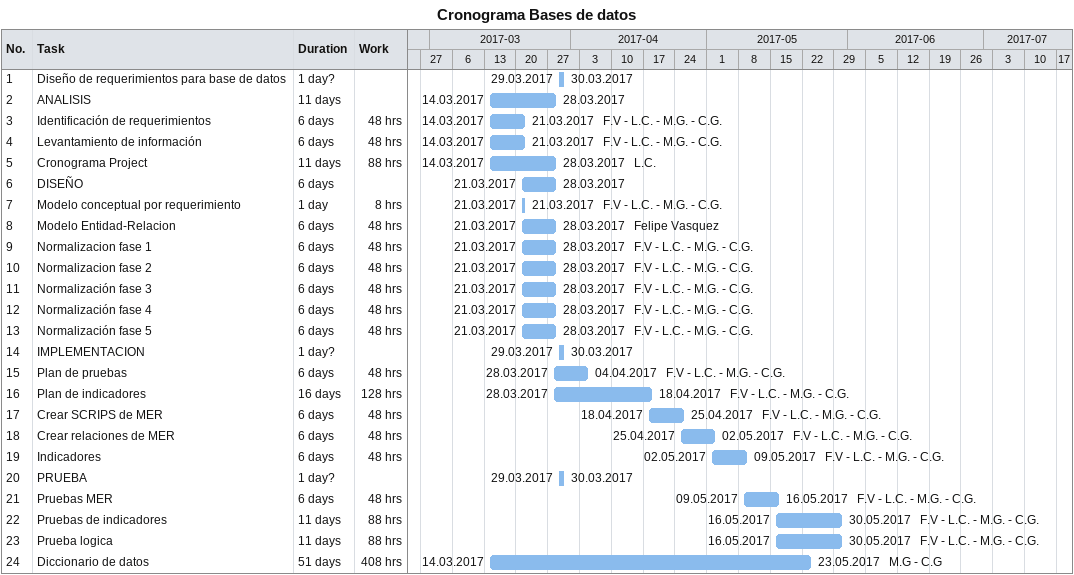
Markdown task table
Cronograma Bases de datos

| ID | Task | Duration | Start | Finish | Resources | Work (h) |
|---|---|---|---|---|---|---|
| 1 | Diseño de requerimientos para base de datos | 1d? | 2017-03-29 | 2017-03-30 |  |  |
| 2 | ANALISIS | 11d | 2017-03-14 | 2017-03-28 |  |  |
| 3 | Identificación de requerimientos | 6d | 2017-03-14 | 2017-03-21 | F.V - L.C. - M.G. - C.G. | 48 |
| 4 | Levantamiento de información | 6d | 2017-03-14 | 2017-03-21 | F.V - L.C. - M.G. - C.G. | 48 |
| 5 | Cronograma Project | 11d | 2017-03-14 | 2017-03-28 | L.C. | 88 |
| 6 | DISEÑO | 6d | 2017-03-21 | 2017-03-28 |  |  |
| 7 | Modelo conceptual por requerimiento | 1d | 2017-03-21 | 2017-03-21 | F.V - L.C. - M.G. - C.G. | 8 |
| 8 | Modelo Entidad-Relacion | 6d | 2017-03-21 | 2017-03-28 | Felipe Vasquez | 48 |
| 9 | Normalizacion fase 1 | 6d | 2017-03-21 | 2017-03-28 | F.V - L.C. - M.G. - C.G. | 48 |
| 10 | Normalizacion fase 2 | 6d | 2017-03-21 | 2017-03-28 | F.V - L.C. - M.G. - C.G. | 48 |
| 11 | Normalización fase 3 | 6d | 2017-03-21 | 2017-03-28 | F.V - L.C. - M.G. - C.G. | 48 |
| 12 | Normalización fase 4 | 6d | 2017-03-21 | 2017-03-28 | F.V - L.C. - M.G. - C.G. | 48 |
| 13 | Normalización fase 5 | 6d | 2017-03-21 | 2017-03-28 | F.V - L.C. - M.G. - C.G. | 48 |
| 14 | IMPLEMENTACION | 1d? | 2017-03-29 | 2017-03-30 |  |  |
| 15 | Plan de pruebas | 6d | 2017-03-28 | 2017-04-04 | F.V - L.C. - M.G. - C.G. | 48 |
| 16 | Plan de indicadores | 16d | 2017-03-28 | 2017-04-18 | F.V - L.C. - M.G. - C.G. | 128 |
| 17 | Crear SCRIPS de MER | 6d | 2017-04-18 | 2017-04-25 | F.V - L.C. - M.G. - C.G. | 48 |
| 18 | Crear relaciones de MER | 6d | 2017-04-25 | 2017-05-02 | F.V - L.C. - M.G. - C.G. | 48 |
| 19 | Indicadores | 6d | 2017-05-02 | 2017-05-09 | F.V - L.C. - M.G. - C.G. | 48 |
| 20 | PRUEBA | 1d? | 2017-03-29 | 2017-03-30 |  |  |
| 21 | Pruebas MER | 6d | 2017-05-09 | 2017-05-16 | F.V - L.C. - M.G. - C.G. | 48 |
| 22 | Pruebas de indicadores | 11d | 2017-05-16 | 2017-05-30 | F.V - L.C. - M.G. - C.G. | 88 |
| 23 | Prueba logica | 11d | 2017-05-16 | 2017-05-30 | F.V - L.C. - M.G. - C.G. | 88 |
| 24 | Diccionario de datos | 51d | 2017-03-14 | 2017-05-23 | M.G - C.G | 408 |
